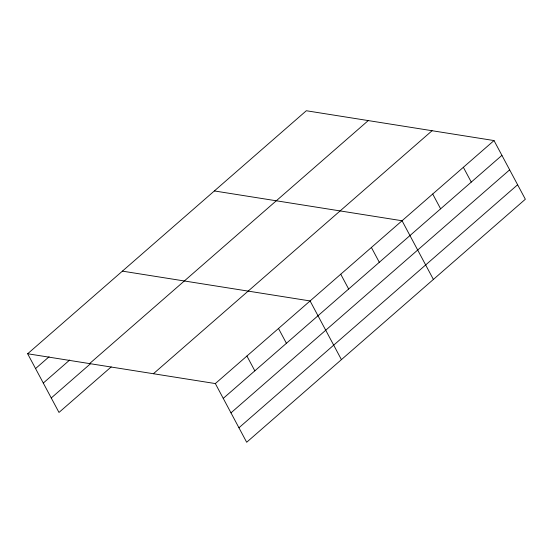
<?xml version="1.0" encoding="UTF-8"?>
<svg xmlns="http://www.w3.org/2000/svg" width="553" height="553" viewBox="0 0 553 553"><rect width="100%" height="100%" fill="white"/><g stroke="black" fill="none" stroke-linecap="round" stroke-linejoin="round"><path stroke-width="0.83" d="M27.65 353.761L306.327 110.745L494.016 140.559L525.35 199.239L246.673 442.255L215.338 383.568L27.65 353.761L58.984 412.441L111.194 366.916M35.558 368.568L49.093 356.768M43.286 383.049L69.713 360.003M89.586 363.598L368.263 120.582M51.256 397.966L90.568 363.68M153.402 373.731L432.08 130.722M215.338 383.568L494.016 140.559M223.246 398.381L501.924 155.365M230.981 412.856L509.652 169.84M238.944 427.773L517.622 184.764M214.364 190.944L402.052 220.751L433.386 279.431M122.4 271.136L310.088 300.943L341.422 359.63M463.359 167.289L471.267 182.096M432.709 194.02L440.617 208.827M371.402 247.481L379.303 262.288M340.745 274.212L348.653 289.019M278.505 328.489L286.413 343.295M246.921 356.028L254.829 370.835"/></g></svg>
